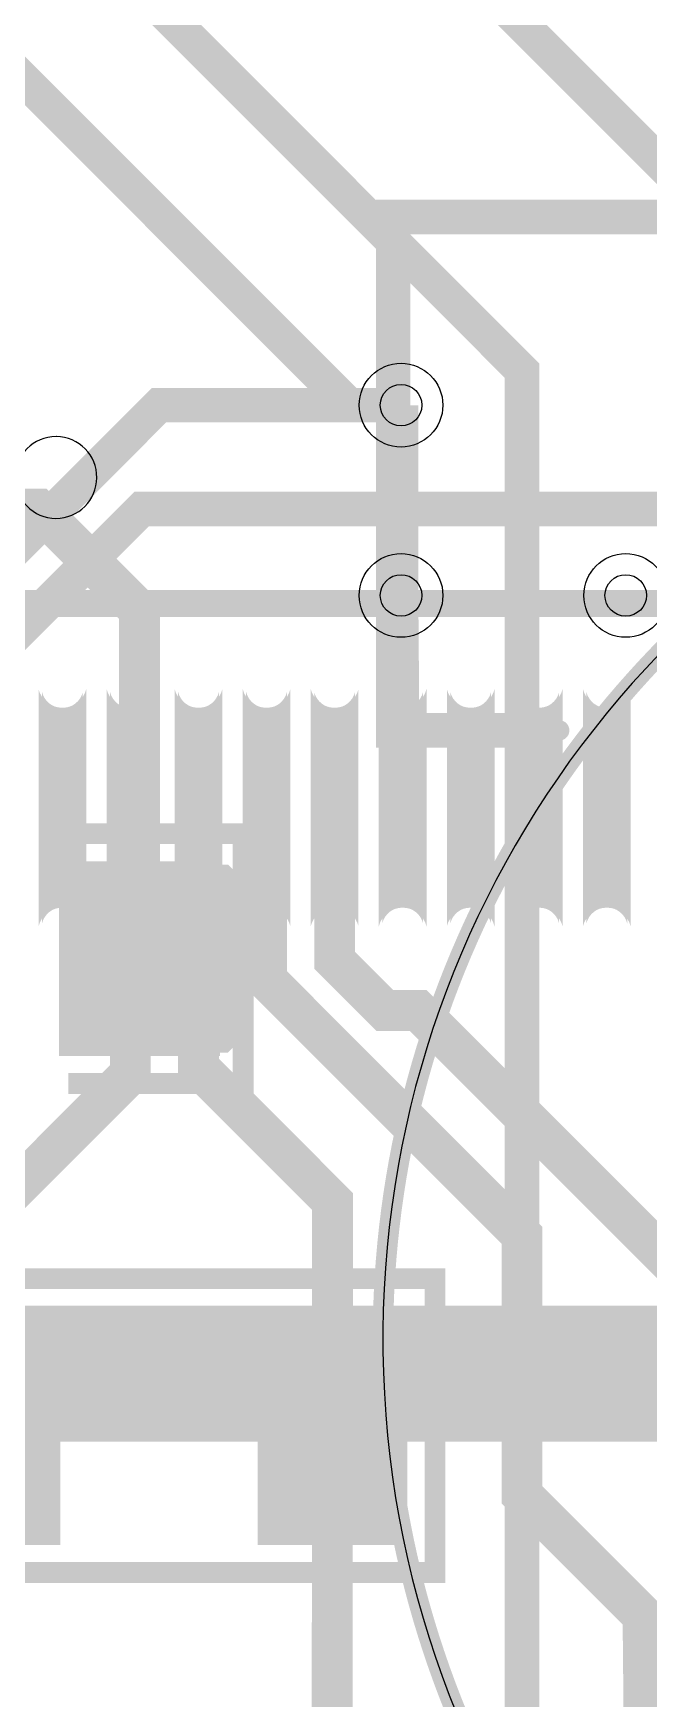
# Model space of a CAD drawing. Header units: millimetres. Extents: x 31.6 to 67.4, y 31.5 to 89.
# Drawn here: x 47.34 to 51.86, y 51.21 to 63.44 of the extents above; entities that cross this region are included whole.
import ezdxf

# ---------------------------------------------------------------- set-up
doc = ezdxf.new("R2010")
doc.units = ezdxf.units.MM
for name, color, linetype, true_color in [('BottomLayer', 7, 'Continuous', 0x0000ff), ('BottomPasteMaskLayer', 7, 'Continuous', 0x800000), ('BottomSilkLayer', 7, 'Continuous', 0x66cc33), ('BottomSolderMaskLayer', 7, 'Continuous', 0xaa00ff), ('Document', 7, 'Continuous', 0xffffff), ('Hole', 7, 'Continuous', 0x222222), ('Inner1', 7, 'Continuous', 0x999966), ('Inner2', 7, 'Continuous', 0x008000), ('Multi-Layer', 7, 'Continuous', 0xc0c0c0), ('TopLayer', 7, 'Continuous', 0xff0000), ('TopPasteMaskLayer', 7, 'Continuous', 0x808080), ('TopSilkLayer', 7, 'Continuous', 0xffcc00), ('TopSolderMaskLayer', 7, 'Continuous', 0x800080)]:
    doc.layers.add(name, color=color, linetype=linetype, true_color=true_color)

msp = doc.modelspace()

# ---------------------------------------------------------------- hatches: boundary and pattern name
at = {"layer": 'BottomLayer'}
msp.add_hatch(color=256, dxfattribs=at).paths.add_polyline_path([(47.55087630175262, 57.330607061214096), (47.55087630175262, 55.95361950723907), (48.68341376682747, 55.95361950723907), (48.68341376682747, 57.330607061214096)])
at = {"layer": 'BottomPasteMaskLayer'}
msp.add_hatch(color=256, dxfattribs=at).paths.add_polyline_path([(47.56708153416321, 57.28211836423668), (47.56710693421405, 56.862153924307904), (48.012090424181, 56.862153924307904), (48.012090424181, 56.41216662433328), (47.57211074422162, 56.41216662433328), (47.56708153416321, 56.002133604267215), (47.61709423418847, 55.95212090424184), (48.767081534163026, 55.95212090424184), (48.81709423418852, 56.002133604267215), (48.81709423418852, 57.28211836423668), (48.767081534163026, 57.33213106426217), (47.61709423418847, 57.33213106426217)])
at = {"layer": 'BottomSolderMaskLayer'}
msp.add_hatch(color=256, dxfattribs=at).paths.add_polyline_path([(47.52547852959697, 57.356006643491014), (47.52547852959697, 55.92821992496215), (48.7088160962719, 55.92821992496215), (48.7088160962719, 57.356006643491014)])
at = {"layer": 'Document'}
for points in [[(54.850241300482594, 62.162941325882684), (49.98023876047796, 62.162941325882684), (49.96721404448476, 62.16180181088748), (49.95458507789613, 62.15841788948899), (49.94273558547138, 62.152892380426124), (49.93202560804184, 62.145393173495904), (49.92278056285181, 62.13614812830588), (49.91528135592171, 62.125438150876334), (49.909755846858616, 62.11358865845159), (49.90637192546001, 62.10095969186307), (49.90523241046503, 62.087934975869985), (49.905232410464805, 59.35798831597663), (49.90523241046503, 58.31795783591565), (49.90637192546001, 58.30493311992245), (49.909755846858616, 58.29230415333393), (49.91528135592171, 58.280454660909186), (49.92278056285181, 58.26974468347953), (49.93202560804184, 58.260499638289616), (49.94273558547138, 58.25300043135928), (49.95458507789613, 58.24747492229653), (49.96721404448476, 58.24409100089781), (49.98023876047796, 58.242951485902836), (51.20017780035573, 58.24295148590295), (51.21252343863739, 58.24397447621766), (51.224532319874925, 58.247015539385416), (51.2358768731483, 58.25199172314399), (51.246247648668714, 58.25876729019535), (51.255361758762774, 58.26715742076419), (51.26297059430749, 58.27693325399832), (51.26886660613877, 58.28782813069597), (51.27288896645064, 58.29954486707129), (51.2749279557579, 58.31176386115317), (51.274927955756766, 58.32415181069166), (51.272888966447454, 58.336370804773196), (51.268866606133315, 58.348087541147834), (51.262970594299986, 58.35898241784423), (51.25536175875368, 58.368758251077), (51.24624764865803, 58.37714838164425), (51.23587687313602, 58.38392394869379), (51.224532319861964, 58.38890013245032), (51.21252343862375, 58.391941195615686), (51.20017780034186, 58.392964185928236), (50.055245110490205, 58.39296418592835), (50.055245110490205, 59.35798831597663), (50.055245110490205, 62.012928625857285), (54.850241300482594, 62.0129286258574), (54.86258693876425, 62.01395161617211), (54.87459582000179, 62.01699267933975), (54.88594037327516, 62.02196886309832), (54.896311148795576, 62.0287444301498), (54.90542525888986, 62.03713456071864), (54.91303409443435, 62.04691039395277), (54.918930106265634, 62.057805270650306), (54.9229524665775, 62.069522007025625), (54.924991455884765, 62.081741001107616), (54.92499145588363, 62.094128950645995), (54.922952466574316, 62.106347944727645), (54.91893010626018, 62.11806468110228), (54.91303409442685, 62.12895955779868), (54.90542525888054, 62.138735391031446), (54.89631114878489, 62.147125521598696), (54.88594037326288, 62.15390108864824), (54.874595819988826, 62.158877272404766), (54.86258693875061, 62.161918335570135), (54.850241300468724, 62.162941325882684)], [(54.69779019558041, 47.110236220472416), (54.58412791806836, 47.152700600205435), (54.47120047633507, 47.19708223806242), (54.35904020808243, 47.24336842499633), (54.24767923132731, 47.29154590657629), (54.13714943520108, 47.34160088678425), (54.027482470820814, 47.393519031964274), (53.91870974222434, 47.447285474928435), (53.81086239737806, 47.50288481921325), (53.703971319256425, 47.56030114348869), (53.5980671169998, 47.61951800611803), (53.49318011714763, 47.680518449865076), (53.38934035495595, 47.74328500675085), (53.28657756579537, 47.807799703055025), (53.18492117663595, 47.874044064463305), (53.08440029762164, 47.94199912135775), (52.98504371373383, 48.011645414248505), (52.88687987654748, 48.08296299934625), (52.78993689608569, 48.155931454273514), (52.69424253276861, 48.23052988391282), (52.5998241894647, 48.3067369263897), (52.50670890364404, 48.38453075919051), (52.4149233396347, 48.46388910541066), (52.32449378098863, 48.54478924013483), (52.235446122954045, 48.62720799694341), (52.147805865060946, 48.71112177454711), (52.06159810381837, 48.796506543545206), (51.97684752552823, 48.883337853306216), (51.89357839921627, 48.971590838969746), (51.811814569682156, 49.061240228567385), (51.731579450671234, 49.1522603502583), (51.652896018170395, 49.24462513968149), (51.57578680382812, 49.33830814741941), (51.500273888502534, 49.433282546571604), (51.42637889593857, 49.529521140437396), (51.35412298657502, 49.62699637030312), (51.28352685148684, 49.7256803233347), (51.21461070645819, 49.82554474056974), (51.14739428619441, 49.92656102501064), (51.081896838670446, 50.02870024981257), (51.01813711961972, 50.131933166568274), (50.95613338716271, 50.236230213682234), (50.89590339657798, 50.34156152483649), (50.837464395219286, 50.447896937543305), (50.780833117576094, 50.55520600178204), (50.72602578048031, 50.66345798871885), (50.67305807846401, 50.77262189950636), (50.62194517926491, 50.882666474160374), (50.57270171948244, 50.99356020051107), (50.525341800386286, 51.10527132322727), (50.47987898387919, 51.21776785290956), (50.43632628861269, 51.3310175752506), (50.39469618625981, 51.444988060260584), (50.35500059794299, 51.55964667155297), (50.31725089082033, 51.67496057569065), (50.2814578748314, 51.79089675158809), (50.247631799601095, 51.90742199996714), (50.21578235150423, 52.024502952864054), (50.18591865089252, 52.1421060831841), (50.15804924948202, 52.260197714303104), (50.13218212790571, 52.37874402971056), (50.10832469342654, 52.49771108269317), (50.08648377781742, 52.617064806056305), (50.06666563540398, 52.73677102187901), (50.04887594127467, 52.85679545130108), (50.03311978965462, 52.97710372433937), (50.0194016924479, 53.097661389729524), (50.00772557794403, 53.21843392479195), (49.99809478969473, 53.33938674531714), (49.99051208555534, 53.46048521546959), (49.984979636896014, 53.5816946577055), (49.98149902797854, 53.702980362703556), (49.9800712555043, 53.82430759930378), (49.9806967283273, 53.94564162445363), (49.983375267338715, 54.06694769315618), (49.98810610551641, 54.18819106842034), (49.99488788814597, 54.30933703120763), (50.00371867320837, 54.43035089037471), (50.014595931935446, 54.55119799260683), (50.02751654953454, 54.671843732341586), (50.04247682608093, 54.79225356167865), (50.05947247757581, 54.91239300027223), (50.07849863717479, 55.03222764520524), (50.0995498565801, 55.15172318084092), (50.12262010760219, 55.270845388649036), (50.147702783884824, 55.38956015700501), (50.174790702797054, 55.507833490957864), (50.20387610749026, 55.62563152196492), (50.234950669119144, 55.742920517590505), (50.26800548922802, 55.859666891165375), (50.30303110229647, 55.97583721140461), (50.34001747845218, 56.091398211980845), (50.37895402634217, 56.206316801050434), (50.419829596164845, 56.32056007072947), (50.46263248286459, 56.434095306517634), (50.50735042948281, 56.54688999666553), (50.55397063066698, 56.658911841485406), (50.60247973633932, 56.77012876259994), (50.65286385551781, 56.880508912128334), (50.70510856029546, 56.99002068180641), (50.75919888997055, 57.098632712037556), (50.81511935533263, 57.20631390087294), (50.87285394309583, 57.31303341291789), (50.932386120485944, 57.41876068816191), (50.993698839973604, 57.523465450729304), (51.05677454415763, 57.62711771754982), (51.12159517079044, 57.7296878069435), (51.18814215795237, 57.83114634712115), (51.25639644936564, 57.93146428459488), (51.32633849985268, 58.03061289249729), (51.39794828093113, 58.128563778808825), (51.47120528655091, 58.22528889448688), (51.546088538965705, 58.320760541498316), (51.62257659473971, 58.41495138075152), (51.70064755088856, 58.50783443992418), (51.780279051151865, 58.599383121188), (51.86144829239356, 58.68957120882476), (51.94413203113368, 58.778372876732874), (52.028306590202874, 58.86576269582406), (52.11394786552364, 58.95171564130453), (52.20103133301154, 59.036207099840794), (52.28953205559924, 59.11921287660812), (52.37942469037648, 59.20070920221929), (52.470683495847425, 59.280672739530814), (52.56328233930162, 59.35908059032545), (52.65719470429849, 59.43591030186985), (52.752393698259084, 59.511139873344064), (52.84885206016838, 59.58474776214064), (52.94654216838012, 59.656712890035124), (53.045436048528245, 59.72701464922068), (53.14550538153571, 59.795632908209996), (53.24672151172581, 59.862548017600034), (53.349055455026246, 59.927740815698144), (53.45247790727058, 59.991192634010304), (53.5569592525876, 60.05288530258599), (53.66246957188514, 60.112801155221746), (53.76897865141427, 60.170923034520115), (53.876455991423654, 60.22723429680252), (53.98487081489225, 60.28171881687558), (54.094192076343006, 60.33436099264861), (54.204388470732965, 60.385145749601065), (54.3154284424179, 60.43405854510024), (54.42728019418769, 60.48108537256405), (54.53991169637288, 60.526212765473815), (54.653290696015574, 60.569427801228926), (54.76738472610623, 60.61071810484839), (54.88216111488009, 60.65007185251386), (54.99758699517406, 60.68747777495548), (55.0090571266353, 60.69215776010424), (55.01960052021582, 60.69866183794363), (55.028929579622854, 60.70681259418552), (55.03678983243503, 60.716387697446635), (55.04296687144597, 60.72712596387066), (55.04729220313334, 60.738734481542), (55.04964784372419, 60.75089660035985), (55.04996953748423, 60.76328056942714), (55.04824850944601, 60.77554858635017), (55.04453170476768, 60.78736601160779), (55.03892050819263, 60.79841049664469), (55.03156797853535, 60.80838077669955), (55.0226746736389, 60.81700488852357), (55.012483179677474, 60.82404758882717), (55.001271494038974, 60.82931677110514), (54.98934544228132, 60.83266870580087), (54.97703033600715, 60.83401196087334), (54.964662099212546, 60.83330989582612), (54.952578105156135, 60.830581661163365), (54.836313748575776, 60.79291997706389), (54.72069433878346, 60.75332256377078), (54.60575210197044, 60.711800458131506), (54.49151907558257, 60.66836523345671), (54.37802709938978, 60.62302899629367), (54.26530780661096, 60.57580438305263), (54.153392615099165, 60.52670455648365), (54.04231271858134, 60.475743202009085), (53.93209907796677, 60.422934523908), (53.822782412716606, 60.36829324135738), (53.71439319227943, 60.31183458432997), (53.60696162760223, 60.25357428934865), (53.50051766270758, 60.19352859510059), (53.39509096634674, 60.13171423791107), (53.29071092373283, 60.06814844707844), (53.187406628347844, 60.00284894007234), (53.08520687383475, 59.93583391759432), (52.98414014597165, 59.86712205850631), (52.88423461473258, 59.796732514623045), (52.785518126434454, 59.724684905374716), (52.68801819597775, 59.65099931233783), (52.59176199917465, 59.575696273639096), (52.49677636517663, 59.49879677822935), (52.40308776899542, 59.42032226003482), (52.31072232412407, 59.340294591981774), (52.21970577525849, 59.25873607990093), (52.130063491120836, 59.17566945630949), (52.04182045739026, 59.09111787407551), (51.95500126973684, 59.00510489996418), (51.86963012696788, 58.91765450806918), (51.78573082428147, 58.8287910731309), (51.70332674663564, 58.738539363742234), (51.622440862228814, 58.646924535444555), (51.543095716099515, 58.5539721237169), (51.46531342384105, 58.45970803685839), (51.38911566543811, 58.36415854876611), (51.31452367922475, 58.267350291613184), (51.24155825596222, 58.16931024842472), (51.170239733046856, 58.07006574555726), (51.10058798883938, 57.96964444508194), (51.03262243712584, 57.86807433707486), (50.966362021705436, 57.765383731815405), (50.90182521111069, 57.66160125189435), (50.83902999346037, 57.556755824237825), (50.77799387144387, 57.45087667204314), (50.718733857445386, 57.343993306633934), (50.66126646880048, 57.23613551923506), (50.605607723191724, 57.127333372668204), (50.55177313418608, 57.01761719297326), (50.49977770690907, 56.90701756095518), (50.44963593386319, 56.79556530366051), (50.401361790888586, 56.683291485784935), (50.3549687332677, 56.57022740101502), (50.31046969197405, 56.45640456330568), (50.267877070068835, 56.341854698096085), (50.22720273924415, 56.226609733467626), (50.18845803651334, 56.110701791243855), (50.15165376105051, 55.99416317803798), (50.116800171182376, 55.877026376247954), (50.083906981527434, 55.75932403500292), (50.05298336028886, 55.64108896106211), (50.02403792669884, 55.52235410967239), (49.997078748616104, 55.403152575381114), (49.97211334027793, 55.28351758281303), (49.94914866020463, 55.16348247740882), (49.928191109260524, 55.043080716131385), (49.9092465288702, 54.922345858140375), (49.89232019939027, 54.80131155543813), (49.87741683863669, 54.68001154349054), (49.86454060057076, 54.55847963182316), (49.85369507414157, 54.43674969459835), (49.844883282283945, 54.314855661173624), (49.83810768107787, 54.19283150664444), (49.833370159062724, 54.07071124237427), (49.830672036711576, 53.948528906514866), (49.83001406606263, 53.826318554519275), (49.831396430509585, 53.70411424964914), (49.83481874475092, 53.581950053480455), (49.840280054896766, 53.459860016410516), (49.84777883873562, 53.33787816816573), (49.85731300615771, 53.216038508317865), (49.86887989973843, 53.094374996807005), (49.882476295477545, 52.97292154447575), (49.89809840370003, 52.85171200361799), (49.91574187011042, 52.73078015854276), (49.9354017770072, 52.61015971615802), (49.957072644653636, 52.489884296575724), (49.98074843280551, 52.36998742374044), (50.00642254239301, 52.25050251608616), (50.03408781736198, 52.131462877221), (50.063736546668224, 52.01290168664491), (50.09536046642461, 51.89485199050171), (50.12895076220798, 51.777346692368155), (50.16449807151298, 51.660418544082745), (50.201992486363224, 51.5441001366172), (50.24142355607205, 51.428423890992235), (50.282780290156325, 51.31342204924101), (50.32605116139871, 51.19912666542268), (50.371224109061586, 51.08556959668749), (50.4182865422481, 50.97278249439819), (50.46722534341143, 50.86079679530701), (50.518026872012115, 50.74964371279407), (50.57067696831837, 50.63935422816746), (50.625160957353955, 50.529959082027176), (50.68146365298844, 50.42148876569786), (50.73956936216882, 50.313973512729376), (50.799461889296026, 50.20744329047011), (50.86112454073577, 50.101927791714274), (50.92454012947428, 49.997456426425856), (50.98969097990744, 49.894058313541336), (51.05655893276821, 49.79176227285302), (51.12512535018641, 49.69059681697661), (51.19537112088642, 49.59059014340403), (51.26727666551096, 49.4917701266437), (51.34082194208054, 49.3941643104514), (51.415986451578874, 49.29779990015311), (51.49274924366682, 49.202703755062316), (51.57108892252086, 49.10890238099273), (51.65098365279778, 49.016421922871814), (51.73241116572035, 48.92528815745254), (51.8153487652844, 48.83552648612874), (51.8997733345841, 48.747161927855586), (51.985661342256435, 48.66021911217547), (52.072988849038666, 48.57472227235405), (52.16173151444218, 48.49069523862465), (52.25186460353575, 48.408161431547), (52.3433629938404, 48.32714385547888), (52.43620118233139, 48.24766509216465), (52.530353292546806, 48.169747294440185), (52.625793081800566, 48.09341218005966), (52.72249394849496, 48.01868102564072), (52.82042893953826, 47.945574660735474), (52.91957075785399, 47.87411346202407), (53.019891769992455, 47.80431734763499), (53.12136401383009, 47.73620577159386), (53.223959206365635, 47.66979771840067), (53.32764875160137, 47.60511169773872), (53.432403748514844, 47.542165739315124), (53.53819499911492, 47.48097738783554), (53.64499301657747, 47.421563698113914), (53.752768033466964, 47.363941230319256), (53.8614900100315, 47.30812604535913), (53.97112864257747, 47.25413370040417), (54.081653371913944, 47.20197924455056), (54.19303339187172, 47.151677214626375), (54.305237657889165, 47.10324163113967), (54.4182348956665, 47.05668599437047), (54.531993609880374, 47.01202328060742), (54.646482092964334, 46.96926593853186), (54.65843345376902, 46.966004745636496), (54.67075858830049, 46.96475516052192), (54.683121299010054, 46.96555126861358), (54.69518436336807, 46.96837135415774), (54.7066187324167, 46.97313849256989), (54.717112506367585, 46.979722648738175), (54.72637944241569, 46.98794422404126), (54.73416676269608, 46.99757895533128), (54.74026204940628, 47.00836403224821), (54.744499039009725, 47.02000526600057), (54.74676215747263, 47.032185114070444), (54.7469896728212, 47.04457134194445), (54.74517537902898, 47.0568260856063), (54.74136876530338, 47.06861506758628), (54.73567366614543, 47.07961671517944), (54.72824542901844, 47.089530932111074), (54.71928667687234, 47.09808728438111), (54.70904178111823, 47.105052376998174), (54.69779019581256, 47.11023622038795)]]:
    msp.add_hatch(color=256, dxfattribs=at).paths.add_polyline_path(points)
at = {"layer": 'TopLayer'}
for points in [[(47.7001651003301, 58.600317500635015, -0.7853981633974483), (47.400165100330106, 58.600317500635015), (47.400165100330106, 56.90031750063497, -0.7853981633974483), (47.7001651003301, 56.90031750063497)], [(48.20003810007611, 58.600317500635015, -0.7853981633974483), (47.90003810007611, 58.600317500635015), (47.90003810007611, 56.90031750063497, -0.7853981633974483), (48.20003810007611, 56.90031750063497)], [(48.7001651003301, 58.600317500635015, -0.7853981633974483), (48.400165100330106, 58.600317500635015), (48.400165100330106, 56.90031750063497, -0.7853981633974483), (48.7001651003301, 56.90031750063497)], [(49.20003810007611, 58.600317500635015, -0.7853981633974483), (48.90003810007611, 58.600317500635015), (48.90003810007611, 56.90031750063497, -0.7853981633974483), (49.20003810007611, 56.90031750063497)], [(49.7001651003301, 58.600317500635015, -0.7853981633974483), (49.400165100330106, 58.600317500635015), (49.400165100330106, 56.90031750063497, -0.7853981633974483), (49.7001651003301, 56.90031750063497)], [(50.20003810007611, 58.600317500635015, -0.7853981633974483), (49.90003810007611, 58.600317500635015), (49.90003810007611, 56.90031750063497, -0.7853981633974483), (50.20003810007611, 56.90031750063497)], [(50.7001651003301, 58.600317500635015, -0.7853981633974483), (50.400165100330106, 58.600317500635015), (50.400165100330106, 56.90031750063497, -0.7853981633974483), (50.7001651003301, 56.90031750063497)], [(51.200038100076334, 58.600317500635015, -0.7853981633974483), (50.90003810007634, 58.600317500635015), (50.90003810007634, 56.90031750063497, -0.7853981633974483), (51.200038100076334, 56.90031750063497)], [(51.70016510033033, 58.600317500635015, -0.7853981633974483), (51.400165100330334, 58.600317500635015), (51.400165100330334, 56.90031750063497, -0.7853981633974483), (51.70016510033033, 56.90031750063497)], [(47.510083820167665, 54.06311912623835), (47.510083820167665, 52.36309372618746), (46.46009652019325, 52.36309372618746), (46.46009652019325, 54.06311912623835)], [(49.01010922021851, 54.06311912623835), (49.01010922021851, 52.36309372618746), (50.06009652019293, 52.36309372618746), (50.06009652019293, 54.06311912623835)]]:
    msp.add_hatch(color=256, dxfattribs=at).paths.add_polyline_path(points)
at = {"layer": 'TopPasteMaskLayer'}
for points in [[(47.7001651003301, 58.600317500635015, -0.7853981633974483), (47.400165100330106, 58.600317500635015), (47.400165100330106, 56.90031750063497, -0.7853981633974483), (47.7001651003301, 56.90031750063497)], [(48.20003810007611, 58.600317500635015, -0.7853981633974483), (47.90003810007611, 58.600317500635015), (47.90003810007611, 56.90031750063497, -0.7853981633974483), (48.20003810007611, 56.90031750063497)], [(48.7001651003301, 58.600317500635015, -0.7853981633974483), (48.400165100330106, 58.600317500635015), (48.400165100330106, 56.90031750063497, -0.7853981633974483), (48.7001651003301, 56.90031750063497)], [(49.20003810007611, 58.600317500635015, -0.7853981633974483), (48.90003810007611, 58.600317500635015), (48.90003810007611, 56.90031750063497, -0.7853981633974483), (49.20003810007611, 56.90031750063497)], [(49.7001651003301, 58.600317500635015, -0.7853981633974483), (49.400165100330106, 58.600317500635015), (49.400165100330106, 56.90031750063497, -0.7853981633974483), (49.7001651003301, 56.90031750063497)], [(50.20003810007611, 58.600317500635015, -0.7853981633974483), (49.90003810007611, 58.600317500635015), (49.90003810007611, 56.90031750063497, -0.7853981633974483), (50.20003810007611, 56.90031750063497)], [(50.7001651003301, 58.600317500635015, -0.7853981633974483), (50.400165100330106, 58.600317500635015), (50.400165100330106, 56.90031750063497, -0.7853981633974483), (50.7001651003301, 56.90031750063497)], [(51.200038100076334, 58.600317500635015, -0.7853981633974483), (50.90003810007634, 58.600317500635015), (50.90003810007634, 56.90031750063497, -0.7853981633974483), (51.200038100076334, 56.90031750063497)], [(51.70016510033033, 58.600317500635015, -0.7853981633974483), (51.400165100330334, 58.600317500635015), (51.400165100330334, 56.90031750063497, -0.7853981633974483), (51.70016510033033, 56.90031750063497)], [(47.510083820167665, 54.06311912623835), (47.510083820167665, 52.36309372618746), (46.46009652019325, 52.36309372618746), (46.46009652019325, 54.06311912623835)], [(49.01010922021851, 54.06311912623835), (49.01010922021851, 52.36309372618746), (50.06009652019293, 52.36309372618746), (50.06009652019293, 54.06311912623835)]]:
    msp.add_hatch(color=256, dxfattribs=at).paths.add_polyline_path(points)
at = {"layer": 'TopSolderMaskLayer'}
for points in [[(47.725565151130205, 58.62190754381504, -0.7853981633974483), (47.374765049530005, 58.62190754381504), (47.374765049530005, 56.87872745745494, -0.7853981633974483), (47.725565151130205, 56.87872745745494)], [(48.22543815087621, 58.62190754381504, -0.7853981633974483), (47.87463804927601, 58.62190754381504), (47.87463804927601, 56.87872745745494, -0.7853981633974483), (48.22543815087621, 56.87872745745494)], [(48.725565151130205, 58.62190754381504, -0.7853981633974483), (48.374765049530005, 58.62190754381504), (48.374765049530005, 56.87872745745494, -0.7853981633974483), (48.725565151130205, 56.87872745745494)], [(49.22543815087621, 58.62190754381504, -0.7853981633974483), (48.87463804927601, 58.62190754381504), (48.87463804927601, 56.87872745745494, -0.7853981633974483), (49.22543815087621, 56.87872745745494)], [(49.725565151130205, 58.62190754381504, -0.7853981633974483), (49.374765049530005, 58.62190754381504), (49.374765049530005, 56.87872745745494, -0.7853981633974483), (49.725565151130205, 56.87872745745494)], [(50.22543815087621, 58.62190754381504, -0.7853981633974483), (49.87463804927601, 58.62190754381504), (49.87463804927601, 56.87872745745494, -0.7853981633974483), (50.22543815087621, 56.87872745745494)], [(50.725565151130205, 58.62190754381504, -0.7853981633974483), (50.374765049530005, 58.62190754381504), (50.374765049530005, 56.87872745745494, -0.7853981633974483), (50.725565151130205, 56.87872745745494)], [(51.225438150876435, 58.62190754381504, -0.7853981633974483), (50.874638049276236, 58.62190754381504), (50.874638049276236, 56.87872745745494, -0.7853981633974483), (51.225438150876435, 56.87872745745494)], [(51.72556515113043, 58.62190754381504, -0.7853981633974483), (51.37476504953023, 58.62190754381504), (51.37476504953023, 56.87872745745494, -0.7853981633974483), (51.72556515113043, 56.87872745745494)], [(47.535486943133265, 54.08851955654575), (47.535486943133265, 52.337693295879944), (46.4347007704248, 52.337693295879944), (46.4347007704248, 54.08851955654575)], [(48.98470609725291, 54.08851955654575), (48.98470609725291, 52.337693295879944), (50.08549226996138, 52.337693295879944), (50.08549226996138, 54.08851955654575)]]:
    msp.add_hatch(color=256, dxfattribs=at).paths.add_polyline_path(points)

# ---------------------------------------------------------------- linework, layer by layer
at = {"layer": 'BottomLayer'}
for points, const_width in [([(48.260096520192974, 40.640081280162576), (48.260096520192974, 47.49809499619005), (50.927101854203784, 50.165100330200744), (50.927101854203784, 60.960121920243864), (46.11633223266449, 65.77089154178316), (46.11633223266449, 66.80213360426728)], 0.25400050800101603), ([(50.54610109220221, 40.640081280162576), (50.29210058420108, 40.89408178816359), (50.29210058420108, 47.371094742189484), (52.45110490220986, 49.530099060198154), (52.45110490220986, 61.97612395224792), (49.403098806197704, 65.02413004826019), (48.006096012192074, 65.02413004826019), (47.11709423418847, 65.91313182626368), (47.11709423418847, 66.80213360426728)], 0.25400050800101603), ([(43.409169418338706, 60.960121920243864), (44.19608839217676, 60.960121920243864), (45.212090424180815, 59.94411988823981), (47.3710947421896, 59.94411988823981), (48.11709423418847, 59.198120396240824), (48.11709423418847, 56.64211328422664)], 0.30000000000000004)]:
    msp.add_lwpolyline(points, dxfattribs=dict(at, const_width=const_width))
at = {"layer": 'BottomSilkLayer'}
for points, const_width in [([(54.850114300228825, 62.08811277622556), (49.98011176022351, 62.08811277622556), (49.98011176022351, 59.358115316230624), (49.98011176022351, 58.31811023622049), (51.200127000253815, 58.31811023622049)], 0.25400050800101603), ([(47.593294386588695, 57.559207518415064), (48.87823215646449, 57.559207518415064), (48.87823215646449, 55.7250190500381), (47.593294386588695, 55.7250190500381)], 0.15240030480060962)]:
    msp.add_lwpolyline(points, dxfattribs=dict(at, const_width=const_width))
msp.add_arc((57.150094143227534, 53.84811776709978), 7.245237490474982, 107.47017557345069, 258.86309574620157, dxfattribs=at)
at = {"layer": 'Hole'}
for centre in [(50.03810007620018, 60.70612141224285), (50.03810007620018, 59.309118618237335), (51.68910337820671, 59.309118618237335)]:
    msp.add_circle(centre, 0.15240030480060962, dxfattribs=at)
at = {"layer": 'Inner1', "const_width": 0.25400050800101603}
for points in [[(41.910083820167756, 74.93014986029982), (40.8940817881637, 73.91414782829565), (40.8940817881637, 69.46913893827787), (49.657099314198604, 60.70612141224285), (50.03810007620018, 60.70612141224285)], [(50.03810007620018, 60.70612141224285), (50.03810007620018, 59.309118618237335)]]:
    msp.add_lwpolyline(points, dxfattribs=at)
at = {"layer": 'Inner2', "const_width": 1}
msp.add_lwpolyline([(41.40208280416573, 53.34010668021335), (41.65608331216663, 53.594107188214366), (60.57912115824229, 53.594107188214366)], dxfattribs=at)
at = {"layer": 'Multi-Layer'}
for centre in [(50.03810007620018, 60.70612141224285), (50.03810007620018, 59.309118618237335), (51.68910337820671, 59.309118618237335)]:
    msp.add_circle(centre, 0.30749301498603, dxfattribs=at)
at = {"layer": 'TopLayer'}
for points, const_width in [([(44.958089916179915, 54.09349758699523), (46.355092710185545, 55.49050038100086), (46.355092710185545, 55.626111252222586), (46.355092710185545, 58.42011684023373), (46.355092710185545, 58.801117602235195), (48.260096520192974, 60.70612141224285), (50.03810007620018, 60.70612141224285)], 0.25400050800101603), ([(62.390144780289575, 52.06248412496825), (62.25044450088899, 52.202184404368836), (60.48514097028192, 52.202184404368836), (59.342138684277415, 53.34518669037345), (59.342138684277415, 56.39319278638561), (58.70713741427494, 57.0281940563882), (58.70713741427494, 58.42519685039372), (58.19913639827291, 58.933197866395744), (55.40513081026165, 58.933197866395744), (54.396748793497636, 59.94411988823981), (48.133096266192524, 59.94411988823981), (47.08407416814839, 58.895097790195564), (47.08407416814839, 57.75463550927111)], 0.25400050800101603), ([(50.03810007620018, 59.309118618237335), (50.050800101600316, 57.749555499111125)], 0.25400050800101603), ([(48.04927609855213, 57.749555499111125), (48.04927609855213, 55.7962915925832), (46.98501397002792, 54.732029464058996), (46.98501397002792, 53.2131064262129)], 0.30000000000000004), ([(48.549657099314345, 57.749555499111125), (48.549657099314345, 55.84455168910347), (49.535179070358254, 54.859029718059446), (49.535179070358254, 53.2131064262129)], 0.30000000000000004), ([(51.838963677927495, 49.530099060198154), (51.81610363220739, 51.81610363220727), (50.927101854203784, 52.70510541021088), (50.927101854203784, 54.61010922021853), (49.05003810007611, 56.48717297434598), (49.05003810007611, 57.749555499111125)], 0.30000000000000004), ([(49.5504191008381, 57.749555499111125), (49.5504191008381, 56.6294132588265), (49.91871983743954, 56.26111252222506), (50.16510033020063, 56.26111252222506), (52.07010414020829, 54.35610871221752), (52.07010414020829, 53.594107188214366), (54.838709677419274, 50.82296164592333), (54.838709677419274, 49.530099060198154)], 0.30000000000000004), ([(49.535179070358254, 53.2131064262129), (49.530099060198154, 50.10414020828057)], 0.30000000000000004)]:
    msp.add_lwpolyline(points, dxfattribs=dict(at, const_width=const_width))
at = {"layer": 'TopSilkLayer'}
for points, const_width in [([(46.5500889001778, 67.75013970027942), (46.5500889001778, 59.250114300228574), (55.05011430022864, 59.250114300228574), (55.05011430022864, 67.75013970027942), (46.5500889001778, 67.75013970027942)], 0.2), ([(50.28869697739401, 54.2917195834392), (50.28869697739401, 52.13449326898649), (46.231496062992164, 52.13449326898649), (46.231496062992164, 54.2917195834392), (50.28869697739401, 54.2917195834392)], 0.15240030480060962)]:
    msp.add_lwpolyline(points, close=True, dxfattribs=dict(at, const_width=const_width))
msp.add_arc((47.50317500635015, 60.17499170286442), 0.30000000000000004, 90, 89.51488896729688, dxfattribs=at)

doc.saveas('drawing.dxf')
